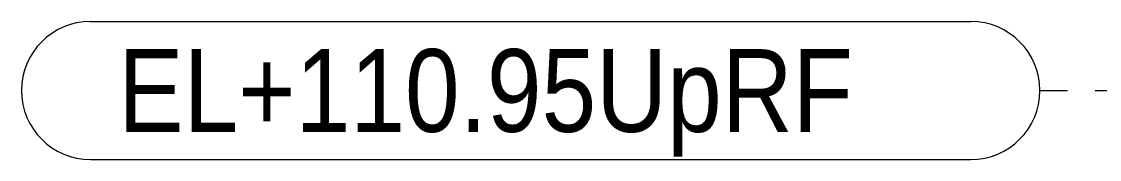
# Model space of a CAD drawing. Header units: millimetres. Extents: x 663313 to 1226001, y 1431724 to 1620898.
# Drawn here: x 663624 to 663629.86, y 1524725.28 to 1524726.03 of the extents above; entities that cross this region are included whole.
import ezdxf

# ---------------------------------------------------------------- set-up
doc = ezdxf.new("R2010")
doc.units = ezdxf.units.MM
doc.linetypes.add('XKITLINE00', pattern=[0])
doc.linetypes.add('XKITLINE01', pattern=[4, 1, -1, 1, -1])
doc.layers.add('S-GRID', color=7, linetype='Continuous', lineweight=9)
doc.styles.add('Arial', font='arial.ttf')

# ---------------------------------------------------------------- blocks, each defined once
blk = doc.blocks.new('*A32601715')
at = {"layer": 'S-GRID', "color": 7, "linetype": 'XKITLINE01', "lineweight": 0}
blk.add_line((493.773382, 83.262976), (596.741134, 83.262976), dxfattribs=at)
at = {"layer": 'S-GRID', "color": 7, "style": 'Arial', "width": 0.85}
blk.add_text('EL+110.95UpRF', height=3, dxfattribs=at).set_placement((460.359807, 81.762976))
blk = doc.blocks.new('*A33411796')
at = {"layer": 'S-GRID', "color": 7, "linetype": 'XKITLINE00', "lineweight": 0}
for p, q in [((459.359807, 85.762976), (491.273382, 85.762976)), ((459.359807, 80.762976), (491.273382, 80.762976))]:
    blk.add_line(p, q, dxfattribs=at)
for centre, start, end in [((459.359807, 83.262976), 90, 270), ((491.273382, 83.262976), 270, 90)]:
    blk.add_arc(centre, 2.5, start, end, dxfattribs=at)

msp = doc.modelspace()

# ---------------------------------------------------------------- block references
at = {"color": 7, "lineweight": 0, "xscale": 0.15, "yscale": 0.15, "zscale": 0.15}
for name in ['*A33411796', '*A32601715']:
    msp.add_blockref(name, (663555.4663, 1524713.1612), dxfattribs=at)

doc.saveas('drawing.dxf')
